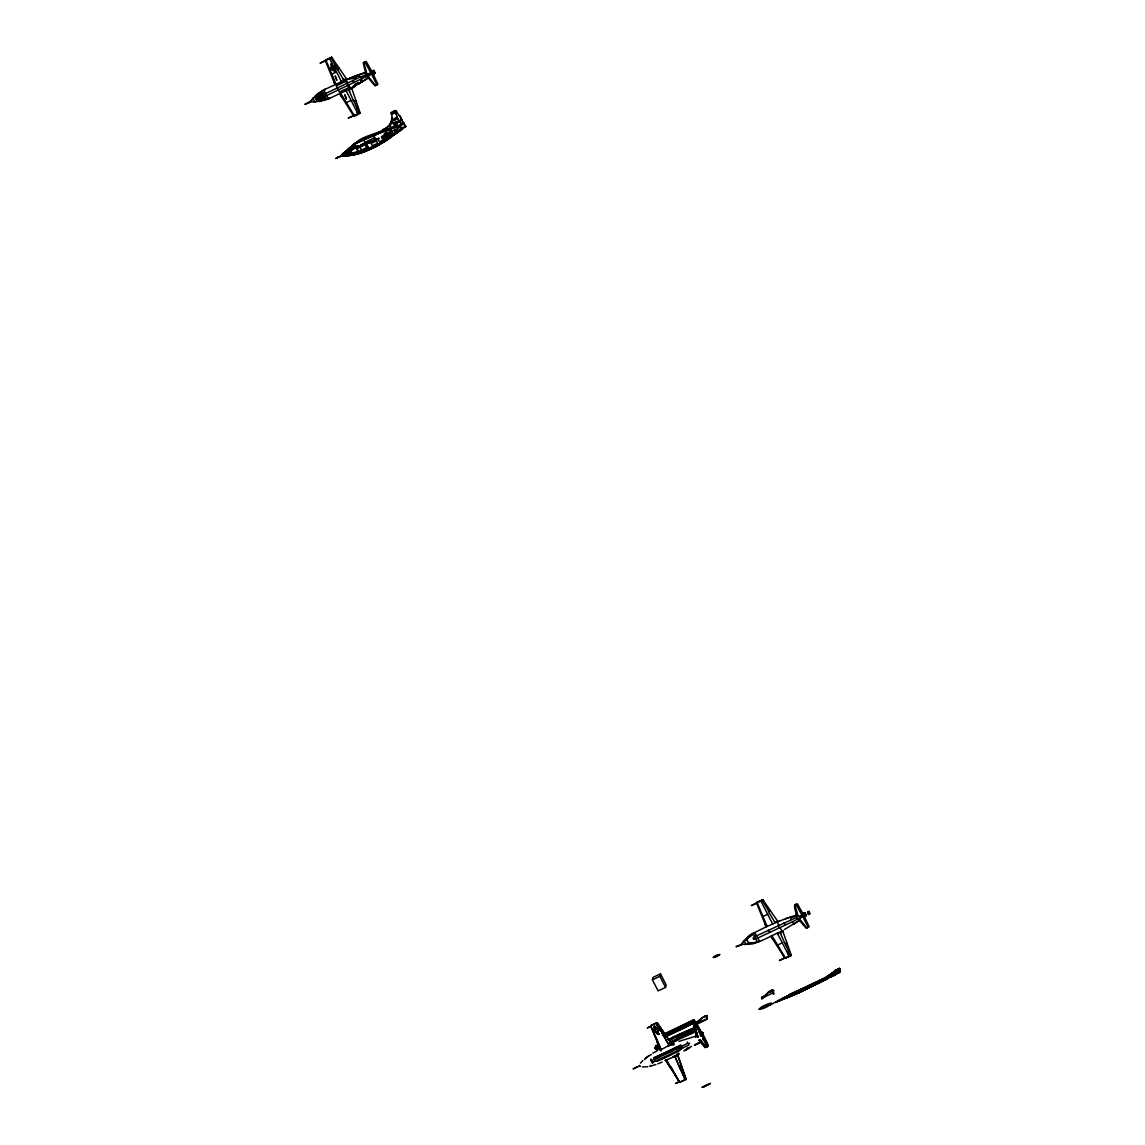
<?xml version="1.0" encoding="UTF-8"?>
<svg xmlns="http://www.w3.org/2000/svg" width="1145" height="1145" viewBox="0 0 1145 1145"><rect width="100%" height="100%" fill="white"/><g stroke="black" fill="none" stroke-linecap="round" stroke-linejoin="round"><path stroke-width="1.5" d="M346.477 153.616L346.334 154.074M347.007 152.915L347.88 152.571M366.643 76.357L368.246 77.917L351.615 87.965L360.145 112.926L353.619 115.845L355.966 115.631L360.174 112.983L353.69 115.946M784.583 929.454L799.468 920.365L797.106 918.719M639.64 1065.952L640.098 1066.51M691.523 1046.373L683.765 1050.967M346.248 153.201L346.091 153.587M394.023 119.209C396.184 118.994 394.195 120.468 394.066 119.28M325.481 93.303L323.505 90.054L315.963 95.293L310.867 101.118L304.842 104.367L311.555 101.819A33.849 32.69 14.6 0 0 314.617 101.948L313.043 98.27M756.416 935.894C754.383 927.622 745.109 940.36 741.416 943.995M840.201 969.4L839.586 970.416L840.201 969.4M347.923 154.317L348.352 153.559L347.651 154.274M348.738 153.587L347.937 154.232M348.753 153.888L347.679 153.96M340.723 155.92L358.013 151.569L368.432 146.918L367.659 146.131A9.432 9.103 14.6 0 0 365.155 144.499L379.138 138.359L368.604 142.223L364.997 144.499L378.938 138.473L367.831 142.567L364.969 144.613L377.864 139.075L379.482 141.951L405.588 126.036L394.109 135.024M698.25 1028.625C690.535 1015.085 708.054 1041.32 708.125 1045.972A10.233 9.876 14.6 0 1 706.894 1046.73L704.948 1047.475L698.922 1040.089L705.334 1046.673L699.881 1039.746M772.99 939.43L771.014 936.295L784.812 958.293L791.309 955.302L784.912 958.379L791.395 955.431L782.794 931.257C773.905 933.146 758.391 945.169 745.925 943.967M782.607 931.343L782.951 930.355M371.166 148.721L360.832 152.9A3.263 3.149 14.6 0 1 359.444 153.115L348.538 155.849L340.723 155.935M655.47 1048.691L655.326 1048.462A2.591 0.73 -26.9 0 1 656.643 1047.217L655.312 1048.648L655.484 1045.986A3.306 3.177 -20.9 0 1 655.942 1045.499L658.017 1049.55A54.058 10.677 -27.1 0 1 660.135 1048.448M830.898 977.014L839.786 972.434L839.843 970.416M368.361 78.075L374.93 85.718L377.907 84.315L373.342 74.439L375.145 72.922L373.9 70.503L371.553 70.933L366.185 61.415L363.223 62.803L365.541 72.622L358.915 74.683L363.681 73.137A32.06 30.958 14.6 0 1 365.556 72.665M799.582 920.523L806.152 928.166L809.129 926.763L804.563 916.887L806.352 915.456L805.121 912.951L802.774 913.381L797.407 903.863C788.776 905.752 803.862 917.531 789.263 917.446M323.82 94.119L321.802 96.466L324.178 96.652M754.297 936.911L753.496 937.569A1.789 1.732 14.6 0 0 753.095 938.27L753.653 939.229L755.399 939.086M350.971 78.017L348.381 78.933L350.885 77.745L354.206 78.175L358.986 74.683M655.012 1047.747L655.283 1048.577M791.782 993.431L791.252 996.05M350.928 77.717L357.312 75.255L354.478 76.286M347.55 154.546L347.822 153.945M351.544 88.466L352.145 87.664M331.807 68.714L333.853 69.874L334.14 68.514M684.968 1050.495L685.769 1049.808M799.296 992.343L799.911 990.84L811.261 985.587M332.164 63.519C329.016 63.848 332.551 66.081 331.091 67.813A2.247 2.161 14.6 0 0 331.234 68.714L331.449 69.158A2.261 2.19 14.6 0 0 332.494 70.06M654.139 1029.756L654.053 1030.199A2.362 2.276 13 0 0 655.112 1032.246C657.173 1033.334 660.536 1036.712 657.989 1031.974C655.756 1032.117 657.573 1035.681 659.048 1034.035M810.216 984.929L800.555 990.124L800.77 989.337M832 974.567L837.138 972.062M322.088 96.595L324.65 96.366L325.939 98.756L323.734 99.644L321.917 95.708A1.775 1.717 14.6 0 1 322.289 95.107L360.131 77.101L359.058 74.983L354.707 77.974L348.438 79.291L350.942 77.602M719.675 954.515L717.271 954.959A11.378 10.978 14.6 0 0 716.183 955.417L716.083 955.46A7.285 7.042 14.6 0 0 713.321 957.42A7.285 7.042 14.6 0 0 716.627 956.533L716.727 956.49A11.378 10.978 14.6 0 0 717.772 955.946L719.675 954.515L713.321 957.42M837.782 971.418L837.553 972.42L840.058 971.232M323.62 94.219L322.403 91.843L320.342 93.017L321.902 95.779M696.732 1021.87L697.033 1021.698A6.67 1.317 -24.5 0 0 698.865 1020.438L703.817 1016.688A8.874 1.76 -24.5 0 1 705.034 1016.187L706.594 1015.601L707.166 1019.15L695.301 1025.061L695.115 1022.743M315.991 97.153L316.249 98.327L323.162 94.219M321.845 95.951L321.874 95.865A1.789 1.732 14.6 0 1 322.275 95.121L316.006 98.613L316.922 100.044M652.421 979.805L653.065 977.358L660.493 973.88L666.175 984.958L665.531 987.419L658.103 990.897L652.421 979.805L659.864 976.327L660.493 973.88M638.509 1066.353L633.085 1068.943L638.423 1066.281M658.475 1027.509L656.629 1024.46L657.201 1022.871M660.25 1029.512L658.947 1027.294L660.221 1030.486L660.264 1029.455M661.667 1032.904L663.17 1034.379L660.679 1030.171M662.769 1034.565L664.644 1033.634L662.769 1034.565L669.21 1045.399L671.9 1044.14L657.087 1022.7L650.618 1025.705L660.493 1049.865A3.807 0.744 -27.1 0 0 661.123 1049.664L671.671 1043.968L672.902 1045.256M669.21 1045.399L662.912 1034.422M674.834 1056.391L677.539 1055.075L674.834 1056.391L679.786 1067.827L681.661 1066.897L679.786 1067.827M677.539 1055.075L686.07 1079.32L679.586 1082.354L665.674 1060.098A4.652 0.916 -27.1 0 0 664.973 1060.456L665.732 1060.098A3.807 0.744 -27.1 0 0 666.361 1059.898L677.525 1055.418L677.683 1054.545L686.07 1079.291L679.586 1082.326L670.784 1066.582M680.473 1069.673C678.427 1063.404 685.554 1079.993 680.502 1069.587M679.586 1082.354L666.361 1059.898L670.569 1067.941M694.958 1024.389L695.401 1023.344A6.498 1.288 -27.1 0 0 699.051 1020.911L701.985 1017.934A8.859 1.746 -27.1 0 1 702.372 1017.719M682.907 1075.327L682.406 1072.736L683.679 1075.871L682.921 1075.269M684.023 1077.788L684.81 1078.418L683.679 1075.828M698.364 1029.183L699.28 1031.301L698.078 1028.568M699.28 1032.217C703.76 1038.959 693.784 1022.027 698.35 1029.255M707.123 1045.857L706.293 1044.97L706.909 1045.957L707.911 1045.499L702.901 1034.865L701.513 1035.509L699.294 1032.175M702.558 1036.239A13.826 13.354 14.6 0 0 702.915 1035.853L702.486 1035.481A13.854 13.425 11.4 0 0 700.84 1035.681A13.854 13.382 14.6 0 1 703.016 1035.438L703.617 1037.112L702.958 1036.11M702.243 1087.263L710.515 1083.342L708.111 1084.859M761.654 997.395L761.926 999.127L762.012 997.166A7.213 1.417 -27.1 0 0 766.062 994.461L768.953 991.556A8.172 1.617 -27.1 0 1 772.202 989.996L773.619 990.454L773.433 994.032L772.517 989.867M779.33 1001.031L779.588 1000.043M807.654 912.751L808.985 911.377L809.644 913.982L808.542 914.497L807.654 912.751L808.985 911.377M808.542 914.497L807.869 911.892M782.307 998.54C806.738 985.931 771.973 1004.079 770.986 1004.451M790.665 995.864L790.866 995.119M799.081 992.643L826.361 979.318M810.374 985.988L810.703 984.714M827.706 977.043L827.949 976.112M837.281 971.504L838.283 969.357L834.333 971.117M837.754 969.6L839.757 968.513M839.442 972.649L839.686 971.719M323.863 99.586L321.258 100.445L318.167 94.391A9.561 9.232 14.6 0 0 316.492 95.708L315.991 96.581L320.113 93.16M695.301 1025.061L694.858 1022.857M685.554 1050.137L689.004 1048.018L685.755 1050.008L686.156 1049.264M335.757 68.457L335.313 69.444A1.746 1.675 14.6 0 0 335.642 68.814L335.299 66.567A2.09 2.018 14.6 0 0 334.798 66.124C332.093 64.106 329.402 68.8 332.479 70.045M785.284 998.311L790.837 995.048M325.223 97.568L324.994 96.853M346.377 153.358L346.606 153.115M361.491 145.658L360.589 145.129L361.591 144.914M364.081 143.454L363.867 143.383M395.111 123.488L398.947 121.513L401.38 123.746L404.385 123.345L400.55 125.936M325.523 97.926L316.979 100.245L319.426 100.832A12.423 11.994 14.6 0 0 321.173 100.459C318.31 102.621 313.587 98.098 316.893 95.464M789.635 954.787L788.175 951.524M334.626 64.091L330.919 57.808M700.253 1035.796L700.611 1034.98M654.167 1029.613C653.452 1024.575 654.725 1026.392 657.702 1028.496A2.362 2.276 14.7 0 1 658.761 1030.557L658.175 1031.888M316.092 96.509L316.263 98.313M351.63 88.05L328.386 98.928L314.403 101.948M790.594 995.978L785.356 998.368M323.777 89.925L348.223 78.647M362.965 145.3L360.732 145.057M700.854 1041.936L696.718 1044.211L700.74 1042.165M831.9 974.338L839.972 970.602L832.658 974.08L837.238 971.847M359.244 113.155L358.771 112.21M790.465 955.603L789.563 954.815M313.186 98.542L317.05 94.377L323.505 90.069M644.449 1059.697L645.165 1058.753M744.407 940.99L748.272 936.81L754.712 932.517M686.313 1049.121L687 1048.391M652.049 1062.388L651.992 1062.46A2.977 1.145 67.7 0 0 652.85 1062.975L652.578 1062.918A2.948 1.131 67.7 0 1 652.049 1062.403A46.63 9.203 -27.1 0 0 660.679 1058.638L670.154 1054.187A109.519 21.626 -27.1 0 0 688.76 1044.898L688.889 1045.17M368.232 77.917L358.528 84.1L359.201 83.141L356.811 83.671L356.596 84.658C348.781 93.289 355.766 80.866 359.845 83.284M360.203 145.658L360.231 145.73M361.519 145.129L363.008 145.186M363.953 143.812L363.58 143.426M640.47 1063.161L642.731 1060.542M331.735 68.8L332.651 67.712L332.093 66.539L333.338 67.14C335.342 64.778 333.238 68.314 335.499 68.242L334.082 68.514M695.516 1024.145L695.759 1024.002A6.713 1.317 -29.7 0 0 697.305 1022.986L697.648 1022.743A6.67 1.317 -29.7 0 0 699.337 1021.354L700.21 1020.395M655.856 1064.478L649.916 1066.396L650.374 1065.437M806.28 915.528L804.563 916.887L803.89 915.585L805.708 914.526L798.466 919.22M375.131 73.008L373.342 74.439L372.74 73.108L374.487 72.078L367.244 76.772M695.53 1036.912L697.133 1035.252M391.118 112.854L394.195 110.879L396.184 111.151M762.37 998.082A6.498 1.288 -27.1 0 0 766.019 995.635L768.882 991.584L769.397 992.572M832.558 972.892L824.386 978.002L788.762 995.134M695.659 1037.17L696.475 1036.354M402.697 129.013L382.659 142.867L365.427 151.212L356.41 154.332L342.412 155.634L335.7 158.525L341.74 155.348L348.853 148.149L357.054 142.796A362.593 350.084 14.6 0 1 365.355 138.717L404.285 123.474M316.922 100.159L321.559 100.345M374.172 71.562L368.146 74.654L371.481 73.752A17.676 17.06 14.6 0 0 372.697 73.123L372.755 73.18M803.962 915.556L799.353 917.102L805.422 913.996L797.135 916.887L796.662 914.64M353.877 144.757C356.224 151.24 342.198 149.923 341.196 156.078M656.386 1029.384L657.287 1028.582L657.173 1029.928L658.375 1030.614L656.743 1032.246L656.085 1031.187C653.709 1031.931 655.283 1027.995 656.572 1029.212M390.059 125.764L392.749 121.542L391.762 117.949M325.38 97.726L318.281 99.83M332.451 70.045A2.605 2.519 14.6 0 0 333.624 70.274L333.739 70.26A5.095 4.923 14.6 0 0 334.354 70.117L335.814 71.963L334.226 70.16A3.922 3.793 14.6 0 1 333.796 70.26L333.438 70.26M317.265 95.021L315.777 96.939L316.034 98.642M786.157 945.684L785.441 943.809L787.001 943.122M358.771 146.417L360.06 146.717L358.442 146.216M322.403 91.843L320.027 92.874A12.18 11.751 14.6 0 0 317.079 95.221L318.238 94.434A4.079 3.936 14.6 0 1 319.512 93.446L322.389 92.015M839.128 971.032L832.658 974.08L836.895 972.134M346.692 151.025L354.22 145.429M649.058 1055.704L645.365 1058.538L646.338 1057.679A28.267 27.623 -5.3 0 1 649.058 1055.704L651.362 1054.516M334.583 70.017L335.328 69.43M349.196 153.086L348.824 153.459M799.453 920.365L793.714 924.144M689.505 1043.396L689.047 1043.71A2.605 0.73 -26.8 0 0 689.433 1043.238M404.944 127.381L405.716 126.336M323.09 93.275L322.718 92.616L315.762 97.826M393.694 135.124L381.328 142.595L355.723 154.103M390.03 138.058C375.818 147.004 359.859 156.622 342.469 155.62M749.56 936.724C742.261 940.789 753.109 947.201 757.174 941.219L754.455 936.939L756.544 935.823L757.689 938.07L792.454 921.725L793.728 924.172M754.841 936.667L753.625 934.291L748 937.884L746.984 940.274M655.083 1048.09L656.972 1047.532M385.679 132.548L385.235 132.849A2.92 2.82 14.6 0 0 384.434 133.893A3.163 3.049 14.6 0 0 384.262 134.423L384.219 134.681A2.49 2.404 14.6 0 0 384.248 135.453L384.834 136.656A2.777 2.691 14.6 0 0 385.65 137.328L386.151 137.543A2.92 2.82 14.6 0 0 388.255 137.457L388.785 137.157A2.92 2.82 14.6 0 0 389.629 136.155A3.32 3.206 14.6 0 0 389.887 135.368L389.93 135.11A2.576 2.49 14.6 0 0 389.815 134.251M362.965 143.884L363.809 144.227L362.035 145.186L362.521 143.884M362.02 145.243L363.423 144.07M352.359 87.135L356.481 83.571L359.573 82.726M359.387 82.841L362.421 81.724L361.434 79.177M332.222 66.052L331.263 64.12M359.745 83.012L362.307 81.782M353.361 87.006L354.449 86.376M353.49 145.014L354.864 147.118L349.225 150.396A4.537 4.38 14.6 0 1 348.237 150.839A4.108 3.965 14.6 0 1 346.291 150.968L345.904 150.882M770.456 1004.766L767.751 1006.355A21.955 21.197 14.6 0 1 765.733 1007.385L765.533 1007.471A14.055 13.568 14.6 0 1 759.135 1009.189A14.055 13.568 14.6 0 1 764.474 1005.41L764.674 1005.324A21.955 21.197 14.6 0 1 766.764 1004.423L769.726 1003.349A2.047 1.975 14.6 0 1 771.429 1003.435A2.047 1.975 14.6 0 1 770.456 1004.766L770.313 1004.838M349.654 150.224L345.847 150.954M334.698 64.063L335.199 64.95M335.084 64.75L337.517 68.743M356.238 146.946L344.745 153.373L346.091 155.663L350.442 153.315L349.139 151.025A4.752 4.58 14.6 0 1 347.965 151.426L347.135 151.541A3.449 3.335 14.6 0 1 345.933 151.369L345.547 151.226M780.733 999.413L775.551 1002.376L798.237 993.087L827.449 978.789M834.905 970.516L839.643 968.427M359.945 77.202L365.785 74.769L365.441 72.192M371.567 70.961L373.9 70.503M365.727 74.783L374.215 71.548M802.788 913.409L805.121 912.951M703.674 1017.361L704.06 1017.146A8.874 1.746 -29.7 0 1 705.22 1016.545L706.723 1015.83L705.22 1016.545M792.469 921.725L797.908 918.834M827.964 976.299L832.987 972.506M336.458 71.92L331.821 74.096L335.957 83.971M762.126 998.368L762.513 998.154A7.213 1.431 -27.1 0 0 766.577 995.449L766.062 994.461L766.019 995.635M326.382 95.65L366.686 76.386M652.85 1053.157L657.087 1050.924M706.909 1046.716L707.667 1046.287L707.037 1046.644M657.13 1022.929L656.629 1024.46L658.461 1027.566M701.627 1033.463L702.615 1032.704M319.555 93.432L318.968 93.761A4.251 4.108 14.6 0 0 318.281 94.377M323.191 94.42L324.293 96.581L325.008 96.266M756.23 938.714L757.604 938.099M836.251 974.295L796.748 993.774L776.797 1001.818M705.291 1047.317L705.621 1047.145A29.083 5.739 -27.1 0 1 706.637 1046.659L706.708 1046.816A10.319 9.961 14.6 0 1 704.948 1047.475L705.306 1047.303A10.162 9.818 14.6 0 0 706.279 1046.845L705.048 1047.417L707.138 1046.43M353.49 115.659L348.209 118.078L353.59 115.845M784.568 957.893L779.43 960.526L784.74 958.122M694.671 1025.133L695.087 1024.947A10.162 9.818 14.6 0 0 694.085 1025.534L695.444 1024.789A27.323 5.396 -27.1 0 1 694.113 1025.347L693.755 1025.576A10.319 9.961 14.6 0 1 695.273 1024.703L696.403 1024.245L695.63 1024.546M681.647 1046.373L675.45 1049.464M679.443 1049.664L682.534 1048.104M372.182 72.335L371.553 70.933M687.501 1048.018L689.376 1047.575M351.386 88.895L348.896 90.054L349.597 91.729M391.619 131.503L400.607 127.038M754.999 932.388L766.077 926.892L765.203 924.387M325.194 93.446L326.468 95.622L324.794 96.438M396.628 111.623L394.667 112.582L396.242 114.271M382.516 129.585C390.116 127.553 394.095 120.168 391.118 112.754L395.741 110.507L399.247 115.688M695.373 1024.66L695.444 1024.789A29.083 5.739 -27.1 0 0 694.442 1025.247L696.26 1035.996M784.94 997.596L781.634 998.927M791.61 994.432L784.125 998.082A4.752 0.93 -27.1 0 1 783.051 998.569L781.276 999.127M357.741 141.508L351.801 145.758L353.948 145.172M357.04 148.621L365.055 144.728L367.416 149.093M695.945 1024.546L694.514 1025.233L697.949 1037.127L694.213 1026.006L696.589 1036.153M650.875 1026.292L647.226 1027.952L650.904 1026.364M679.228 1081.696L675.622 1083.456L679.3 1081.868M812.793 984.943L813.494 984.614L812.449 985.058M694.614 1025.82L697.92 1037.255M655.942 1058.624A46.372 9.16 -27.1 0 0 659.792 1056.892L672.358 1050.967M325.38 60.699L320.113 63.175L331.721 57.422L332.365 58.338M756.587 903.119L751.335 905.609L762.942 899.87L763.586 900.786M694.6 1025.82L696.575 1035.982L693.97 1025.619L695.688 1024.675M361.505 77.602L368.575 74.239M664.286 1033.863L693.97 1019.737L695.273 1022.299A111.494 22.013 -27.1 0 1 673.188 1033.248L666.791 1036.239A48.634 9.604 -27.1 0 1 665.789 1036.697M665.603 1036.44L695.273 1022.299L693.97 1019.737A111.494 22.013 -27.1 0 1 671.872 1030.686L665.474 1033.677A48.634 9.604 -27.1 0 1 663.456 1034.593M756.716 935.737L796.805 917.288M794.873 991.928L788.604 995.191L794.215 992.443A362.593 71.605 -27.1 0 1 802.602 988.464L840.115 971.504M820.278 979.963C828.035 978.002 832.587 971.175 839.6 968.269L839.872 969.543M791.453 994.919L805.321 988.464M810.288 986.131L813.293 984.714L810.689 985.845M670.741 1054.788L661.338 1059.197M337.632 69.759L337.231 69.043L339.135 68.156M331.649 57.25L325.252 60.384L331.649 57.25L346.362 78.619L343.672 79.878L337.202 69.058M340.781 93.389L346.362 102.578L351.057 100.374M353.218 100.13L353.834 101.547L355.78 100.674M357.269 108.56L358.829 112.196M391.347 114.4L394.739 112.797M399.519 115.559L401.265 118.465L399.591 115.588M393.579 119.638C391.719 119.066 395.326 121.57 393.336 119.839M397.072 118.007C397.787 120.254 396.556 116.575 397.129 117.806M397.444 117.921L401.051 123.56L403.555 122.386M363.151 144.585L362.707 143.798L362.822 144.556M360.861 145.744L361.076 145.644M371.123 148.621L372.397 148.163A37.012 35.724 14.6 0 0 378.465 145.258L405.702 126.508L401.179 118.951M770.356 910.59L768.424 911.506L774.893 922.326L777.569 921.067L762.956 899.87M756.688 903.405L766.191 926.835L767.179 926.419L763.014 916.558L767.694 914.24M783.81 919.449L788.547 917.703L785.699 918.734M768.381 930.241L769.798 932.488M808.771 913.638L809.873 913.123M780.818 934.177L780.117 932.502L782.794 931.257M771.988 935.837L777.584 945.026L782.278 942.822M784.44 942.578L785.484 943.895M693.942 1025.491L695.444 1024.789M668.05 1039.545L675.664 1036.153A129.671 25.605 -27.1 0 1 692.167 1028.84L695.487 1027.423M668.737 1040.218L672.931 1038.243M668.723 1040.275L676.366 1036.654A132.162 26.106 -27.1 0 1 695.401 1028.253M669.625 1042.007L677.253 1038.386A132.162 26.106 -27.1 0 1 694.056 1030.929M670.04 1043.453L677.597 1039.918A129.671 25.605 -27.1 0 1 694.085 1032.59M670.111 1043.596L677.668 1040.061M674.19 1044.655L673.718 1043.753L671.671 1043.968L669.252 1045.256M700.554 1034.708L700.554 1033.706L701.513 1035.509A21.297 4.208 -27.1 0 1 702.901 1034.865L703.76 1036.712L696.933 1024.088M759.135 1009.189L771.429 1003.435M807.196 987.577L809.358 986.575M703.373 1039.03L703.273 1040.032L702.944 1038.1M696.833 1043.825L694.428 1045.342L696.732 1044.211M694.657 1045.07L696.833 1043.868M678.498 1053.085L678.956 1053.987L677.668 1054.588L677.225 1053.643M702.071 1087.292L704.361 1086.219M654.997 1026.149L653.909 1026.664M665.088 1035.495A48.934 9.661 -27.1 0 0 666.104 1035.037L672.53 1031.96A111.494 22.013 -27.1 0 0 694.629 1021.025L694.657 1021.068A111.781 22.07 -27.1 0 1 672.501 1032.046M803.962 989.094L807.783 987.319M672.215 1037.585L675.593 1036.01A129.671 25.605 -27.1 0 1 692.095 1028.697L694.314 1027.752M705.234 1047.417A27.323 5.396 -27.1 0 0 706.622 1046.773L706.88 1046.559M361.677 77.946L372.74 73.194L371.023 73.967M803.232 989.437L799.611 991.069L809.572 986.332M360.503 79.635L361.276 79.334M799.167 992.414L787.832 997.61M703.373 1038.987L705.935 1045.185L707.896 1045.514M702.629 1032.518L703.016 1035.438A13.797 13.354 11.4 0 1 702.286 1036.225A13.797 13.311 14.6 0 0 703.016 1035.438L702.586 1032.361L703.288 1036.697M700.583 1034.593L701.499 1035.567A22.599 4.465 -27.1 0 0 700.94 1035.724M656.343 1046.63L657.946 1049.407A3.22 2.519 -29.8 0 1 657.158 1049.693C653.723 1049.564 657.588 1046.616 657.96 1049.478A54.058 10.677 -27.1 0 1 660.064 1048.305M364.525 62.016L364.153 62.188A4.652 4.494 14.6 0 0 363.681 62.46L366.915 73.852M795.746 904.45L795.374 904.622A4.652 4.494 14.6 0 0 794.902 904.908L798.137 916.286M761.425 998.125L772.932 993.044L774.049 993.731M767.179 926.419L779.459 921.095M673.718 1043.753L671.771 1044.612A113.026 22.327 -27.1 0 0 667.821 1046.358M678.956 1053.987L676.996 1054.846A113.026 22.327 -27.1 0 0 673.06 1056.592M654.911 1061.2L653.022 1061.987M773.061 990.84L772.202 989.996M657.745 1063.877L662.168 1062.059M694.614 1023.73L707.009 1018.85L706.665 1016.116M701.427 1032.804L702.558 1032.375M705.034 1016.187L706.465 1015.644M779.416 921.11L783.509 919.549M684.409 1077.688L683.679 1075.871M322.475 97.182L316.421 99.415M355.365 104.138L354.263 101.447M356.553 106.857L355.293 103.995M786.214 945.67L786.586 946.586M787.774 949.305L786.515 946.428M759.321 941.476L745.624 944.396M358.056 74.997L358.872 74.697M364.797 61.902L370.737 72.665M370.536 74.167L368.79 74.654M796.018 904.35L801.958 915.098M356.324 76.114L359.072 75.184M679.042 1041.349L697.334 1035.695M790.122 917.131L795.002 915.556A32.06 30.958 14.6 0 1 796.763 915.098M395.182 123.517C412.128 116.389 387.225 123.274 397.673 124.891L376.333 133.378L352.689 144.828L383.461 131.532L400.478 125.921M328.085 99.028L320.042 101.375L314.703 101.519M322.475 97.182L323.42 96.867L322.275 96.71M741.688 944.525L736.02 946.743L742.776 944.267A33.849 32.69 14.6 0 0 745.839 944.396L744.264 940.718A21.841 21.082 14.6 0 0 742.189 943.509M352.016 145.83L357.254 141.737C366.343 133.049 389.872 133.865 391.762 118.851M334.87 72.536L333.71 70.289M656.042 1028.21L654.868 1028.725L653.766 1026.721M752.78 942.793L748.2 942.678M347.808 82.755L346.005 79.592M778.686 921.41L777.927 921.353M332.723 65.837L331.692 63.92M329.502 58.467L341.439 81.567M647.841 1066.725L642.302 1066.954M316.435 95.779L319.054 100.817M702.372 1035.867L703.102 1036.254M354.406 76.486L355.923 76.486L353.977 77.989L351.529 78.06L352.474 77.03M341.296 81.295L342.04 81.309M347.064 79.048L346.405 78.704M708.225 1084.415L704.247 1086.619M334.168 65.823L335.757 67.483M313.1 98.37L312.986 98.313A21.841 21.082 14.6 0 0 310.968 101.061M656.486 1046.916L655.928 1045.542L656.314 1046.53M699.294 1021.311L698.879 1020.481M396.327 118.336L395.311 118.851M397.53 117.806L396.213 114.199M699.223 1040.275L705.334 1046.659L700.024 1039.86M343.099 78.919L343.829 79.806M368.117 76.185L375.517 85.589A4.652 4.494 14.6 0 0 376.032 85.388A7.714 7.442 14.6 0 0 376.991 84.873L371.438 74.024M799.324 918.634L806.738 928.037A4.652 4.494 14.6 0 0 807.254 927.836A7.714 7.442 14.6 0 0 808.213 927.321L802.659 916.472M699.896 1039.646L705.635 1047.131M326.711 95.65L328.071 98.327M757.847 937.984L759.607 941.376M658.017 1049.55L657.302 1048.405M670.584 1042.293L657.101 1022.671L650.618 1025.734L661.123 1049.664L656.972 1041.392M350.456 88.265L348.881 85.202M341.768 96.981L339.793 93.847L353.347 115.445M665.66 1060.113L669.453 1066.167M362.063 144.184L362.564 144.986M639.611 1065.365L639.769 1065.938M768.825 911.32L762.141 900.256M346.362 102.578L354.249 115.559M777.584 945.026L785.47 957.993M660.665 1030.242L661.667 1031.946M687.229 1041.993L687.873 1043.167A109.519 21.626 -27.1 0 1 669.252 1052.455M362.679 143.841L363.151 144.671M354.263 143.354L359.229 152.629M657.03 1047.976L657.144 1048.147A56.119 11.078 -27.1 0 1 660.407 1046.473A56.363 11.135 -27.1 0 0 657.115 1048.119L656.872 1047.661M702.901 1034.865L701.899 1033.076L702.901 1034.865A22.785 4.494 -27.1 0 1 701.413 1035.61M702.887 1035.81L701.914 1034.636L703.545 1037.47M351.501 146.174L352.646 148.335M373.027 135.267L374.386 137.844L364.94 142.352L363.537 139.618M394.367 130.129L396.113 133.435M357.083 112.153L357.941 113.813L346.105 90.713L346.448 91.371M788.304 954.601L789.163 956.261L777.326 933.161M390.216 128.77L393.522 135.124M653.709 1033.305L657.788 1041.191M654.511 1026.378L655.527 1028.353M657.545 1032.275L658.561 1034.25M654.224 1026.507L655.255 1028.482M657.259 1032.404L658.275 1034.379M762.012 997.166L762.513 998.154M808.756 912.236L809.644 913.982M403.884 123.717L405.53 126.938M399.104 121.069L393.808 122.615A1.46 1.403 14.6 0 0 393.665 123.159L393.68 123.259A2.19 2.104 14.6 0 0 393.866 123.76L395.655 124.433L399.261 121.47M396.342 118.364L396.327 119.309L395.34 118.894M399.748 125.263L401.838 129.356M802.774 913.381L803.461 914.74M395.454 117.849L396.342 119.567M389.586 125.034L391.218 128.211M352.875 80.422L354.063 82.741M784.096 922.87L785.284 925.174M777.212 922.011L778.886 925.274M780.103 927.65L781.792 930.942M346.949 83.156L348.166 85.531M373.571 135.096L375.803 139.475M778.171 925.604L779.387 927.98M346.735 83.256L345.747 81.338L336.158 85.832L338.577 90.04M347.951 85.632L348.939 87.564L339.335 92.058L338.362 90.14M372.44 134.537L372.912 135.453M760.81 900.872L772.66 924.015M362.965 138.931L363.423 139.804M367.259 149.122L367.688 149.966M359.101 152.643L359.487 153.373M349.454 147.834L350.427 149.723M347.55 149.408L348.266 150.811M344.173 152.514L345.904 155.92M659.864 976.327L665.531 987.419M657.187 1041.864L661.008 1051.01M331.664 73.795L325.896 60.155M396.785 117.234L397.616 118.923M394.367 118.407L395.211 120.139M350.814 151.97L351.372 153.144M658.447 1045.285A56.119 11.078 -27.1 0 0 656.257 1046.415L656.028 1045.771A54.058 10.677 -27.1 0 1 659.162 1044.025M780.103 932.517L785.055 943.995M348.881 90.069L353.834 101.547M703.144 1017.304A8.859 1.746 -27.1 0 1 706.651 1015.729L707.08 1018.993M674.877 1056.248L679.815 1067.727M757.117 902.603L763.014 916.558M787.645 948.99L788.619 951.309M356.424 106.542L357.397 108.861M791.352 919.549L790.207 917.131M325.438 60.885L334.97 84.386L333.982 81.939M389.872 134.337L389.801 134.079A2.519 2.433 14.6 0 0 389.4 133.35L389.042 132.963A2.576 2.49 14.6 0 0 388.098 132.419L387.554 132.262A2.605 2.519 14.6 0 0 386.466 132.276M777.484 933.089L777.67 933.819M706.794 1016.359L707.166 1019.15M706.594 1015.601L706.909 1018.048M660.436 1049.865A5.124 1.016 -27.1 0 1 661.309 1049.378M695.888 1024.689A28.339 5.281 -27 0 1 696.861 1024.245M695.63 1024.703A10.162 9.818 14.6 0 1 696.99 1024.231M696.919 1024.46A28.725 5.997 -27.2 0 1 695.344 1025.219M707.181 1046.287A28.339 5.911 -27.2 0 1 708.197 1045.829M708.14 1045.671A28.654 5.339 -27 0 1 706.708 1046.358M665.674 1060.098A5.124 1.016 -27.1 0 1 666.361 1059.697M653.881 1057.894A44.913 8.874 -27.1 0 0 659.42 1055.432L668.809 1051.024A107.53 21.24 -27.1 0 0 677.954 1046.573M653.809 1057.751A44.913 8.874 -27.1 0 0 659.348 1055.289L668.737 1050.881A107.53 21.24 -27.1 0 0 680.931 1044.898M650.961 1060.041A3.235 1.245 67.7 0 1 650.975 1059.154M659.792 1056.892A46.458 9.174 -27.1 0 1 652.135 1060.241M651.119 1060.499A3.006 1.145 67.7 0 1 651.047 1059.397M651.863 1062.174A1.932 0.744 67.7 0 1 651.161 1060.656M656.801 1061.401A44.913 8.874 -27.1 0 0 661.409 1059.34L670.813 1054.931A107.53 21.24 -27.1 0 0 679.958 1050.466M697.219 1036.869A13.854 13.382 14.6 0 1 697.72 1036.64M676.351 1036.697A131.933 26.063 -27.1 0 1 695.358 1028.31M656.228 1046.387A56.363 11.135 -27.1 0 1 658.418 1045.242M677.239 1038.443A131.933 26.063 -27.1 0 1 693.999 1031.001M769.726 992.243A8.859 1.746 -27.1 0 1 771.315 991.456M772.489 990.926A8.859 1.746 -27.1 0 1 773.619 990.454M770.184 992.171A8.158 1.617 -27.1 0 1 771.272 991.627M696.775 1021.855A6.67 1.317 -24.5 0 1 695.158 1022.714M394.438 125.063A1.861 1.789 14.6 0 1 393.88 124.633L393.265 123.517A2.49 2.404 14.6 0 1 393.136 122.93M385.822 132.434A3.163 3.049 14.6 0 1 386.624 132.147M335.671 67.269A2.09 2.018 14.6 0 1 335.685 68.328M666.132 1034.951A48.634 9.604 -27.1 0 1 665.13 1035.409M343.901 154.575L344.974 154.189L343.915 154.503M350.985 150.94C356.295 162.447 362.221 140.821 350.985 150.94M315.791 97.282L315.791 97.282M394.767 123.345L401.909 119.867L394.767 123.345M756.573 902.489L762.928 899.798L756.573 902.489M388.828 133.335L388.112 134.795L389.329 136.055L387.582 135.869L386.795 137.357L386.423 135.668L384.706 135.439L386.123 134.638L385.979 132.977L387.353 134.022L388.828 133.335M699.781 1042.265L696.919 1044.111L699.781 1042.265M707.309 1084.673L704.447 1086.519L707.309 1084.673M395.655 118.407L396.213 118.98A1.474 1.417 14.6 0 0 395.898 118.336L395.726 118.379M367.001 142.91L360.718 146.245L367.001 142.91M361.806 80.451L360.875 81.495L361.806 80.451M660.436 1049.879L659.892 1050.151A4.652 0.916 -27.1 0 1 660.407 1049.879M392.12 132.834L389.443 133.521L392.12 132.834M384.405 135.969L382.144 137.715L384.405 135.969M357.569 145.63L356.295 146.274L356.796 147.261L358.07 146.617L357.569 145.63M696.933 1024.675L696.718 1026.049L696.217 1025.033L697.105 1024.603M391.676 131.603L388.699 133.092L389.686 134.924L392.678 133.478L391.676 131.603M385.393 137.028L382.416 138.502L381.414 136.627L384.405 135.182L385.393 137.028M397.344 130.201L396.041 131.646L397.344 130.201M339.764 156.75L337.66 157.395L339.764 156.75M696.69 1026.063L696.647 1026.979L696.69 1026.034M706.35 1044.984L705.563 1044.426L706.293 1044.97M376.519 140.878L371.094 143.454L372.511 145.701L377.607 143.325L376.519 140.878M335.242 76.142L336.744 80.035L335.242 76.142M325.309 89.267L324.264 90.183L325.309 89.267M329.731 97.826L328.729 98.728L329.731 97.826M344.874 94.978L346.377 98.871L344.874 94.978M390.574 130.344L389.572 130.816L390.116 131.861L391.118 131.389L390.574 130.344M360.575 148.564L360.875 149.422L360.575 148.564M361.663 150.61L361.977 151.469L361.663 150.61M685.898 1079.148L684.81 1078.418L685.969 1079.091M359.602 76.142L358.185 76.243L359.602 76.142"/></g></svg>
